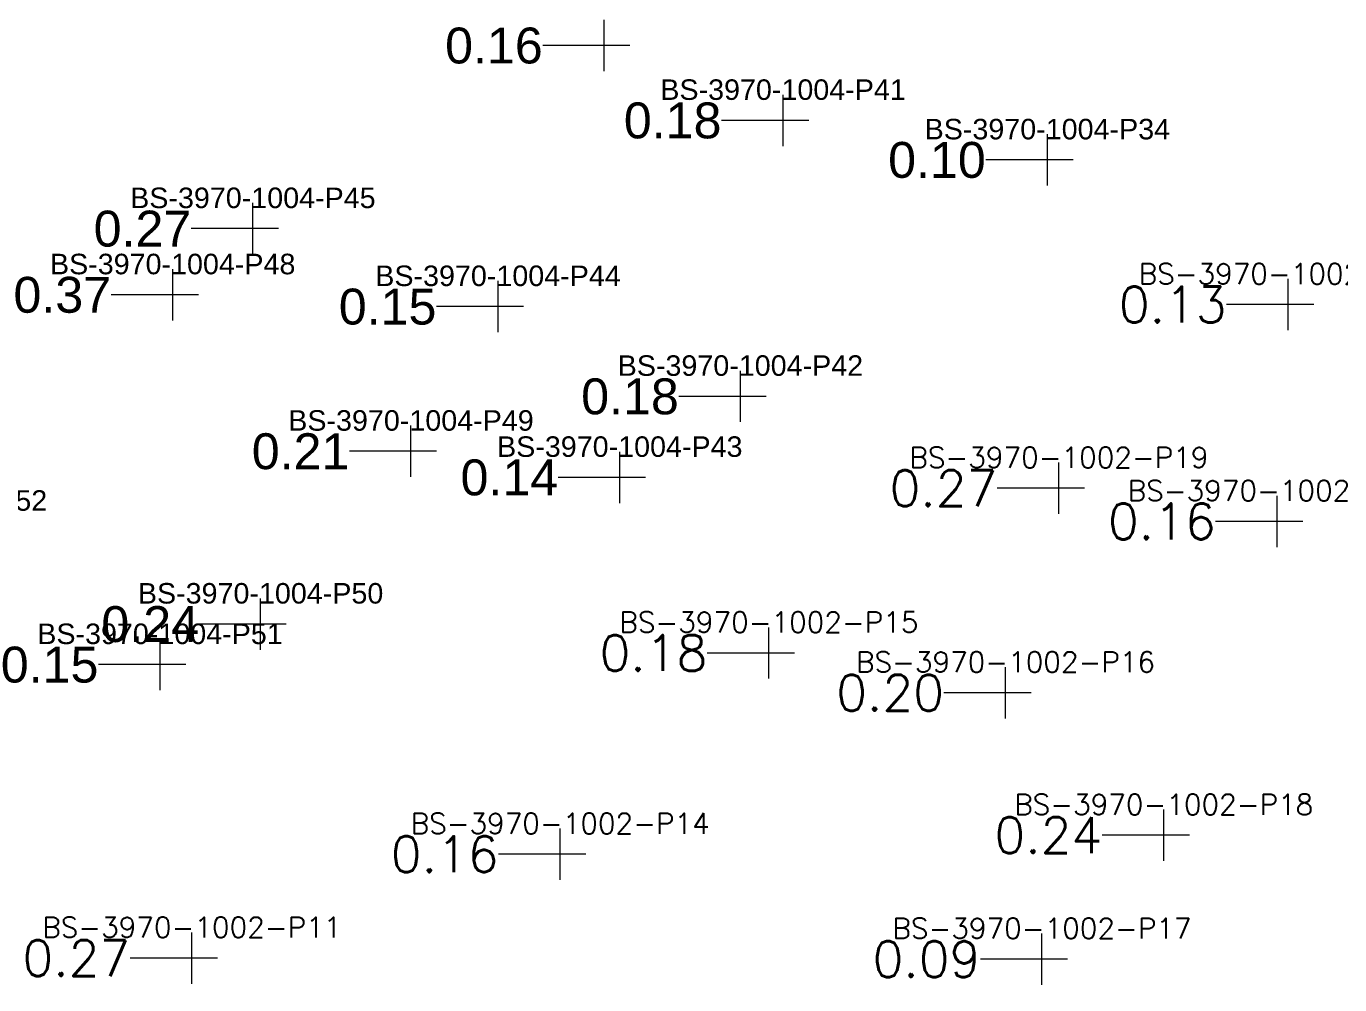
# Model space of a CAD drawing. Header units: inches. Extents: x 469759 to 470079, y 4349683 to 4349873.
# Drawn here: x 469892.48 to 469918.08, y 4349780.03 to 4349798.72 of the extents above; entities that cross this region are included whole.
import ezdxf
from ezdxf.enums import TextEntityAlignment as Align

# ---------------------------------------------------------------- set-up
doc = ezdxf.new("R2010")
doc.units = ezdxf.units.IN
doc.header["$MEASUREMENT"] = 0
for name, color, linetype, lineweight in [('点', 7, 'Continuous', 0), ('线条', 7, 'Continuous', 0), ('钻孔', 7, 'Continuous', 0)]:
    doc.layers.add(name, color=color, linetype=linetype, lineweight=lineweight)
doc.styles.add('3dmine_textStyle_1', font='txt.shx', dxfattribs={"height": 1, "bigfont": 'gbcbig.shx'})
doc.styles.add('3dmine_textStyle_2', font='arial.ttf', dxfattribs={"height": 1})

msp = doc.modelspace()

# ---------------------------------------------------------------- hatches: boundary and pattern name
at = {"layer": '钻孔', "linetype": 'Continuous', "lineweight": 0, "true_color": 0x808080, "extrusion": (0, 1, 0)}
for points in [[(-469904.75, 3960.14), (-469903.75, 3960.14), (-469903.75, 3972.14), (-469904.75, 3972.14)], [(-469908.233, 3960.07), (-469907.233, 3960.07), (-469907.233, 3972.07), (-469908.233, 3972.07)], [(-469913.384, 3960.05), (-469912.384, 3960.05), (-469912.384, 3972.05), (-469913.384, 3972.05)], [(-469897.901, 3959.55), (-469896.901, 3959.55), (-469896.901, 3972.55), (-469897.901, 3972.55)], [(-469896.338, 3959.6), (-469895.338, 3959.6), (-469895.338, 3972.6), (-469896.338, 3972.6)], [(-469918.077, 3960.249), (-469917.077, 3960.249), (-469917.077, 3972.249), (-469918.077, 3972.249)], [(-469902.678, 3959.51), (-469901.678, 3959.51), (-469901.678, 3972.51), (-469902.678, 3972.51)], [(-469907.402, 3960.18), (-469906.402, 3960.18), (-469906.402, 3972.18), (-469907.402, 3972.18)], [(-469900.982, 3959.79), (-469899.982, 3959.79), (-469899.982, 3972.79), (-469900.982, 3972.79)], [(-469905.051, 3960.43), (-469904.051, 3960.43), (-469904.051, 3972.43), (-469905.051, 3972.43)], [(-469913.609, 3960.364), (-469912.609, 3960.364), (-469912.609, 3972.364), (-469913.609, 3972.364)], [(-469917.864, 3960.365), (-469916.864, 3960.365), (-469916.864, 3972.365), (-469917.864, 3972.365)], [(-469898.051, 3959.74), (-469897.051, 3959.74), (-469897.051, 3972.74), (-469898.051, 3972.74)], [(-469907.957, 3959.522), (-469906.957, 3959.522), (-469906.957, 3972.522), (-469907.957, 3972.522)], [(-469896.091, 3959.53), (-469895.091, 3959.53), (-469895.091, 3972.53), (-469896.091, 3972.53)], [(-469912.569, 3960.463), (-469911.569, 3960.463), (-469911.569, 3972.463), (-469912.569, 3972.463)], [(-469915.652, 3960.399), (-469914.652, 3960.399), (-469914.652, 3972.399), (-469915.652, 3972.399)], [(-469903.889, 3959.803), (-469902.889, 3959.803), (-469902.889, 3972.803), (-469903.889, 3972.803)], [(-469896.71, 3959.572), (-469895.71, 3959.572), (-469895.71, 3972.572), (-469896.71, 3972.572)], [(-469913.279, 3959.945), (-469912.279, 3959.945), (-469912.279, 3972.945), (-469913.279, 3972.945)]]:
    msp.add_hatch(color=8, dxfattribs=at).paths.add_polyline_path(points, flags=0)

# ---------------------------------------------------------------- linework, layer by layer
at = {"layer": '点', "color": 138, "linetype": 'Continuous', "lineweight": 0, "true_color": 0x004c4c}
for points, elevation in [([(469903.75, 4349797.84), (469903.75, 4349798.84)], 3972.14), ([(469904.25, 4349798.34), (469903.25, 4349798.34)], 3972.14), ([(469907.233, 4349796.38), (469907.233, 4349797.38)], 3972.07), ([(469907.733, 4349796.88), (469906.733, 4349796.88)], 3972.07), ([(469912.384, 4349795.61), (469912.384, 4349796.61)], 3972.05), ([(469912.884, 4349796.11), (469911.884, 4349796.11)], 3972.05), ([(469896.901, 4349794.27), (469896.901, 4349795.27)], 3972.55), ([(469897.401, 4349794.77), (469896.401, 4349794.77)], 3972.55), ([(469895.338, 4349792.98), (469895.338, 4349793.98)], 3972.6), ([(469917.077, 4349792.789), (469917.077, 4349793.789)], 3972.249), ([(469901.678, 4349792.75), (469901.678, 4349793.75)], 3972.51), ([(469895.838, 4349793.48), (469894.838, 4349793.48)], 3972.6), ([(469917.577, 4349793.289), (469916.577, 4349793.289)], 3972.249), ([(469902.178, 4349793.25), (469901.178, 4349793.25)], 3972.51), ([(469906.402, 4349791), (469906.402, 4349792)], 3972.18), ([(469906.902, 4349791.5), (469905.902, 4349791.5)], 3972.18), ([(469899.982, 4349789.93), (469899.982, 4349790.93)], 3972.79), ([(469900.482, 4349790.43), (469899.482, 4349790.43)], 3972.79), ([(469904.051, 4349789.42), (469904.051, 4349790.42)], 3972.43), ([(469912.609, 4349789.208), (469912.609, 4349790.208)], 3972.364), ([(469904.551, 4349789.92), (469903.551, 4349789.92)], 3972.43), ([(469913.109, 4349789.708), (469912.109, 4349789.708)], 3972.364), ([(469916.864, 4349788.562), (469916.864, 4349789.562)], 3972.365), ([(469917.364, 4349789.062), (469916.364, 4349789.062)], 3972.365), ([(469897.051, 4349786.56), (469897.051, 4349787.56)], 3972.74), ([(469897.551, 4349787.06), (469896.551, 4349787.06)], 3972.74), ([(469906.957, 4349785.996), (469906.957, 4349786.996)], 3972.522), ([(469895.091, 4349785.77), (469895.091, 4349786.77)], 3972.53), ([(469907.457, 4349786.496), (469906.457, 4349786.496)], 3972.522), ([(469895.591, 4349786.27), (469894.591, 4349786.27)], 3972.53), ([(469911.569, 4349785.221), (469911.569, 4349786.221)], 3972.463), ([(469912.069, 4349785.721), (469911.069, 4349785.721)], 3972.463), ([(469914.652, 4349782.444), (469914.652, 4349783.444)], 3972.399), ([(469902.889, 4349782.073), (469902.889, 4349783.073)], 3972.803), ([(469915.152, 4349782.944), (469914.152, 4349782.944)], 3972.399), ([(469903.389, 4349782.573), (469902.389, 4349782.573)], 3972.803), ([(469895.71, 4349780.048), (469895.71, 4349781.048)], 3972.572), ([(469912.279, 4349780.028), (469912.279, 4349781.028)], 3972.945), ([(469896.21, 4349780.548), (469895.21, 4349780.548)], 3972.572), ([(469912.779, 4349780.528), (469911.779, 4349780.528)], 3972.945)]:
    msp.add_lwpolyline(points, dxfattribs=dict(at, elevation=elevation))
at = {"layer": '线条', "color": 138, "linetype": 'Continuous', "lineweight": 0, "true_color": 0x004c4c}
for points, elevation in [([(469903.75, 4349798.34), (469903.75, 4349798.34), (469903.75, 4349798.34)], 3972.14), ([(469907.233, 4349796.88), (469907.233, 4349796.88), (469907.233, 4349796.88)], 3972.07), ([(469912.384, 4349796.11), (469912.384, 4349796.11), (469912.384, 4349796.11)], 3972.05), ([(469896.901, 4349794.77), (469896.901, 4349794.77), (469896.901, 4349794.77)], 3972.55), ([(469895.338, 4349793.48), (469895.338, 4349793.48), (469895.338, 4349793.48)], 3972.6), ([(469917.077, 4349793.289), (469917.077, 4349793.289), (469917.077, 4349793.289)], 3972.249), ([(469901.678, 4349793.25), (469901.678, 4349793.25), (469901.678, 4349793.25)], 3972.51), ([(469906.402, 4349791.5), (469906.402, 4349791.5), (469906.402, 4349791.5)], 3972.18), ([(469899.982, 4349790.43), (469899.982, 4349790.43), (469899.982, 4349790.43)], 3972.79), ([(469904.051, 4349789.92), (469904.051, 4349789.92), (469904.051, 4349789.92)], 3972.43), ([(469912.609, 4349789.708), (469912.609, 4349789.708), (469912.609, 4349789.708)], 3972.364), ([(469916.864, 4349789.062), (469916.864, 4349789.062), (469916.864, 4349789.062)], 3972.365), ([(469897.051, 4349787.06), (469897.051, 4349787.06), (469897.051, 4349787.06)], 3972.74), ([(469906.957, 4349786.496), (469906.957, 4349786.496), (469906.957, 4349786.496)], 3972.522), ([(469895.091, 4349786.27), (469895.091, 4349786.27), (469895.091, 4349786.27)], 3972.53), ([(469911.569, 4349785.721), (469911.569, 4349785.721), (469911.569, 4349785.721)], 3972.463), ([(469914.652, 4349782.944), (469914.652, 4349782.944), (469914.652, 4349782.944)], 3972.399), ([(469902.889, 4349782.573), (469902.889, 4349782.573), (469902.889, 4349782.573)], 3972.803), ([(469895.71, 4349780.548), (469895.71, 4349780.548), (469895.71, 4349780.548)], 3972.572), ([(469912.279, 4349780.528), (469912.279, 4349780.528), (469912.279, 4349780.528)], 3972.945)]:
    msp.add_lwpolyline(points, dxfattribs=dict(at, elevation=elevation))
at = {"layer": '钻孔', "color": 8, "linetype": 'Continuous', "lineweight": 0, "true_color": 0x808080}
for points, elevation in [([(469903.75, 4349798.34), (469902.55, 4349798.34)], 3972.14), ([(469903.75, 4349798.34), (469902.55, 4349798.34)], 3960.14), ([(469907.233, 4349796.88), (469906.033, 4349796.88)], 3972.07), ([(469907.233, 4349796.88), (469906.033, 4349796.88)], 3960.07), ([(469912.384, 4349796.11), (469911.184, 4349796.11)], 3972.05), ([(469912.384, 4349796.11), (469911.184, 4349796.11)], 3960.05), ([(469896.901, 4349794.77), (469895.701, 4349794.77)], 3972.55), ([(469896.901, 4349794.77), (469895.701, 4349794.77)], 3959.55), ([(469895.338, 4349793.48), (469894.138, 4349793.48)], 3972.6), ([(469895.338, 4349793.48), (469894.138, 4349793.48)], 3959.6), ([(469917.077, 4349793.289), (469915.877, 4349793.289)], 3972.249), ([(469917.077, 4349793.289), (469915.877, 4349793.289)], 3960.249), ([(469901.678, 4349793.25), (469900.478, 4349793.25)], 3972.51), ([(469901.678, 4349793.25), (469900.478, 4349793.25)], 3959.51), ([(469906.402, 4349791.5), (469905.202, 4349791.5)], 3972.18), ([(469906.402, 4349791.5), (469905.202, 4349791.5)], 3960.18), ([(469899.982, 4349790.43), (469898.782, 4349790.43)], 3972.79), ([(469899.982, 4349790.43), (469898.782, 4349790.43)], 3959.79), ([(469904.051, 4349789.92), (469902.851, 4349789.92)], 3972.43), ([(469904.051, 4349789.92), (469902.851, 4349789.92)], 3960.43), ([(469912.609, 4349789.708), (469911.409, 4349789.708)], 3972.364), ([(469912.609, 4349789.708), (469911.409, 4349789.708)], 3960.364), ([(469916.864, 4349789.062), (469915.664, 4349789.062)], 3972.365), ([(469916.864, 4349789.062), (469915.664, 4349789.062)], 3960.365), ([(469897.051, 4349787.06), (469895.851, 4349787.06)], 3972.74), ([(469897.051, 4349787.06), (469895.851, 4349787.06)], 3959.74), ([(469906.957, 4349786.496), (469905.757, 4349786.496)], 3972.522), ([(469906.957, 4349786.496), (469905.757, 4349786.496)], 3959.522), ([(469895.091, 4349786.27), (469893.891, 4349786.27)], 3972.53), ([(469895.091, 4349786.27), (469893.891, 4349786.27)], 3959.53), ([(469911.569, 4349785.721), (469910.369, 4349785.721)], 3972.463), ([(469911.569, 4349785.721), (469910.369, 4349785.721)], 3960.463), ([(469914.652, 4349782.944), (469913.452, 4349782.944)], 3972.399), ([(469914.652, 4349782.944), (469913.452, 4349782.944)], 3960.399), ([(469902.889, 4349782.573), (469901.689, 4349782.573)], 3972.803), ([(469902.889, 4349782.573), (469901.689, 4349782.573)], 3959.803), ([(469895.71, 4349780.548), (469894.51, 4349780.548)], 3972.572), ([(469895.71, 4349780.548), (469894.51, 4349780.548)], 3959.572), ([(469912.279, 4349780.528), (469911.079, 4349780.528)], 3972.945), ([(469912.279, 4349780.528), (469911.079, 4349780.528)], 3959.945)]:
    msp.add_lwpolyline(points, dxfattribs=dict(at, elevation=elevation))

# ---------------------------------------------------------------- texts
for s, style, p in [('0.16', '3dmine_textStyle_2', (469902.55, 4349798.34, 3966.14)), ('0.18', '3dmine_textStyle_2', (469906.033, 4349796.88, 3966.07)), ('0.10', '3dmine_textStyle_2', (469911.184, 4349796.11, 3966.05)), ('0.27', '3dmine_textStyle_2', (469895.701, 4349794.77, 3966.05)), ('0.37', '3dmine_textStyle_2', (469894.138, 4349793.48, 3966.1)), ('0.15', '3dmine_textStyle_2', (469900.478, 4349793.25, 3966.01)), ('0.13', '3dmine_textStyle_1', (469915.877, 4349793.289, 3966.249)), ('0.18', '3dmine_textStyle_2', (469905.202, 4349791.5, 3966.18)), ('0.21', '3dmine_textStyle_2', (469898.782, 4349790.43, 3966.29)), ('0.14', '3dmine_textStyle_2', (469902.851, 4349789.92, 3966.43)), ('0.27', '3dmine_textStyle_1', (469911.409, 4349789.708, 3966.364)), ('0.16', '3dmine_textStyle_1', (469915.664, 4349789.062, 3966.365)), ('0.24', '3dmine_textStyle_2', (469895.851, 4349787.06, 3966.24)), ('0.15', '3dmine_textStyle_2', (469893.891, 4349786.27, 3966.03)), ('0.18', '3dmine_textStyle_1', (469905.757, 4349786.496, 3966.022)), ('0.20', '3dmine_textStyle_1', (469910.369, 4349785.721, 3966.463)), ('0.24', '3dmine_textStyle_1', (469913.452, 4349782.944, 3966.399)), ('0.16', '3dmine_textStyle_1', (469901.689, 4349782.573, 3966.303)), ('0.27', '3dmine_textStyle_1', (469894.51, 4349780.548, 3966.072)), ('0.09', '3dmine_textStyle_1', (469911.079, 4349780.528, 3966.445))]:
    msp.add_text(s, height=0.7, dxfattribs=dict(at, style=style)).set_placement(p, align=Align.MIDDLE_RIGHT)
at = {"layer": '钻孔', "color": 138, "linetype": 'Continuous', "lineweight": 0, "true_color": 0x004c4c}
for s, style, p in [('BS-3970-1004-P41', '3dmine_textStyle_2', (469907.233, 4349797.28, 3972.07)), ('BS-3970-1004-P34', '3dmine_textStyle_2', (469912.384, 4349796.51, 3972.05)), ('BS-3970-1004-P45', '3dmine_textStyle_2', (469896.901, 4349795.17, 3972.55)), ('BS-3970-1004-P48', '3dmine_textStyle_2', (469895.338, 4349793.88, 3972.6)), ('BS-3970-1004-P44', '3dmine_textStyle_2', (469901.678, 4349793.65, 3972.51)), ('BS-3970-1002-P20', '3dmine_textStyle_1', (469917.077, 4349793.689, 3972.249)), ('BS-3970-1004-P42', '3dmine_textStyle_2', (469906.402, 4349791.9, 3972.18)), ('BS-3970-1004-P49', '3dmine_textStyle_2', (469899.982, 4349790.83, 3972.79)), ('BS-3970-1004-P43', '3dmine_textStyle_2', (469904.051, 4349790.32, 3972.43)), ('BS-3970-1002-P19', '3dmine_textStyle_1', (469912.609, 4349790.108, 3972.364)), ('BS-3970-1004-P52', '3dmine_textStyle_2', (469890.501, 4349789.27, 3972.58)), ('BS-3970-1002-P21', '3dmine_textStyle_1', (469916.864, 4349789.462, 3972.365)), ('BS-3970-1004-P50', '3dmine_textStyle_2', (469897.051, 4349787.46, 3972.74)), ('BS-3970-1002-P15', '3dmine_textStyle_1', (469906.957, 4349786.896, 3972.522)), ('BS-3970-1004-P51', '3dmine_textStyle_2', (469895.091, 4349786.67, 3972.53)), ('BS-3970-1002-P16', '3dmine_textStyle_1', (469911.569, 4349786.121, 3972.463)), ('BS-3970-1002-P18', '3dmine_textStyle_1', (469914.652, 4349783.344, 3972.399)), ('BS-3970-1002-P14', '3dmine_textStyle_1', (469902.889, 4349782.973, 3972.803)), ('BS-3970-1002-P11', '3dmine_textStyle_1', (469895.71, 4349780.948, 3972.572)), ('BS-3970-1002-P17', '3dmine_textStyle_1', (469912.279, 4349780.928, 3972.945))]:
    msp.add_text(s, height=0.4, dxfattribs=dict(at, style=style)).set_placement(p, align=Align.CENTER)

doc.saveas('drawing.dxf')
